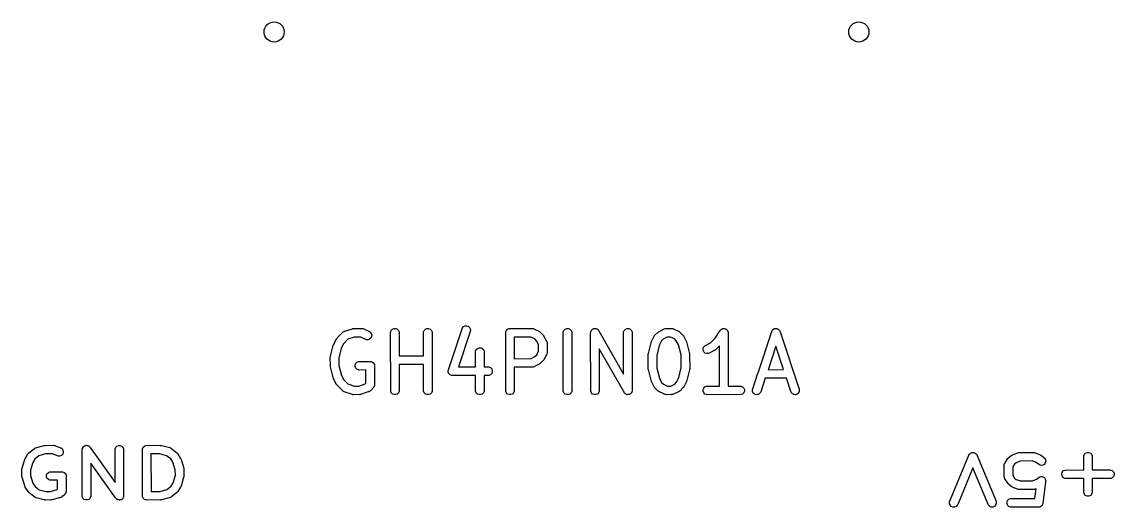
# Model space of a CAD drawing. Extents: x 0.22 to 0.97, y 0.28 to 1.61.
# Drawn here: x 0.227 to 0.975, y 1.275 to 1.607 of the extents above; entities that cross this region are included whole.
import ezdxf

# ---------------------------------------------------------------- set-up
doc = ezdxf.new("R2010")
doc.units = 0
doc.header["$MEASUREMENT"] = 0
doc.layers.add('BLACK', color=7, linetype='CONTINUOUS')

msp = doc.modelspace()

# ---------------------------------------------------------------- linework, layer by layer
at = {"layer": 'BLACK', "linetype": 'CONTINUOUS'}
for p, q in [((0.44839, 1.39552), (0.45357, 1.3973)), ((0.45357, 1.3973), (0.45386, 1.39736)), ((0.45386, 1.39736), (0.45393, 1.39739)), ((0.45393, 1.39739), (0.45399, 1.39739)), ((0.45399, 1.39739), (0.45414, 1.39742)), ((0.45414, 1.39742), (0.45453, 1.3974)), ((0.45453, 1.3974), (0.46013, 1.39745)), ((0.46013, 1.39745), (0.46071, 1.39739)), ((0.46071, 1.39739), (0.46081, 1.39735)), ((0.46081, 1.39735), (0.46091, 1.39734)), ((0.46091, 1.39734), (0.46142, 1.3971)), ((0.48099, 1.39695), (0.48205, 1.39739)), ((0.48205, 1.39739), (0.48321, 1.39739)), ((0.48321, 1.39739), (0.48427, 1.39695)), ((0.50349, 1.39695), (0.50455, 1.39739)), ((0.50455, 1.39739), (0.5057, 1.39739)), ((0.5057, 1.39739), (0.50677, 1.39695)), ((0.51928, 1.36925), (0.52857, 1.3973)), ((0.52857, 1.3973), (0.52881, 1.39783)), ((0.52881, 1.39783), (0.52956, 1.3987)), ((0.52956, 1.3987), (0.53059, 1.39922)), ((0.53059, 1.39922), (0.53174, 1.3993)), ((0.53174, 1.3993), (0.53284, 1.39894)), ((0.53284, 1.39894), (0.53371, 1.39818)), ((0.53371, 1.39818), (0.53422, 1.39715)), ((0.55973, 1.39695), (0.56079, 1.39739)), ((0.56079, 1.39739), (0.57637, 1.39745)), ((0.57637, 1.39745), (0.57694, 1.39739)), ((0.57694, 1.39739), (0.57704, 1.39735)), ((0.57704, 1.39735), (0.57715, 1.39734)), ((0.57715, 1.39734), (0.57766, 1.3971)), ((0.5991, 1.39695), (0.60016, 1.39739)), ((0.60016, 1.39739), (0.60132, 1.39739)), ((0.60132, 1.39739), (0.60238, 1.39695)), ((0.61821, 1.3971), (0.61855, 1.3973)), ((0.61855, 1.3973), (0.61874, 1.39732)), ((0.61874, 1.39732), (0.61891, 1.39739)), ((0.61891, 1.39739), (0.6193, 1.39739)), ((0.6193, 1.39739), (0.61969, 1.39744)), ((0.61969, 1.39744), (0.61987, 1.39739)), ((0.61987, 1.39739), (0.62006, 1.39739)), ((0.62006, 1.39739), (0.62043, 1.39724)), ((0.64034, 1.39695), (0.64141, 1.39739)), ((0.64141, 1.39739), (0.64256, 1.39739)), ((0.64256, 1.39739), (0.64362, 1.39695)), ((0.66691, 1.39714), (0.66745, 1.39734)), ((0.66745, 1.39734), (0.66756, 1.39735)), ((0.66756, 1.39735), (0.66765, 1.39739)), ((0.66765, 1.39739), (0.66824, 1.3974)), ((0.66824, 1.3974), (0.6686, 1.39742)), ((0.6686, 1.39742), (0.66866, 1.3974)), ((0.66866, 1.3974), (0.67198, 1.39745)), ((0.67198, 1.39745), (0.67256, 1.39739)), ((0.67256, 1.39739), (0.67265, 1.39735)), ((0.67265, 1.39735), (0.67276, 1.39734)), ((0.67276, 1.39734), (0.67327, 1.3971)), ((0.70647, 1.39722), (0.70675, 1.39728)), ((0.70675, 1.39728), (0.70702, 1.39739)), ((0.70702, 1.39739), (0.70731, 1.39739)), ((0.70731, 1.39739), (0.7076, 1.39745)), ((0.7076, 1.39745), (0.70788, 1.39739)), ((0.70788, 1.39739), (0.70818, 1.39739)), ((0.70818, 1.39739), (0.70844, 1.39728)), ((0.70844, 1.39728), (0.70873, 1.39722)), ((0.74211, 1.39718), (0.74244, 1.39734)), ((0.74244, 1.39734), (0.74265, 1.39736)), ((0.74265, 1.39736), (0.74285, 1.39742)), ((0.74285, 1.39742), (0.74322, 1.3974)), ((0.74322, 1.3974), (0.74359, 1.39742)), ((0.74359, 1.39742), (0.74379, 1.39736)), ((0.74379, 1.39736), (0.744, 1.39734)), ((0.744, 1.39734), (0.74433, 1.39718)), ((0.44075, 1.3866), (0.44249, 1.39019)), ((0.44249, 1.39019), (0.44265, 1.39044)), ((0.44265, 1.39044), (0.44268, 1.39051)), ((0.44268, 1.39051), (0.44272, 1.39056)), ((0.44272, 1.39056), (0.4428, 1.39068)), ((0.4428, 1.39068), (0.4431, 1.39094)), ((0.4431, 1.39094), (0.4468, 1.39471)), ((0.4468, 1.39471), (0.44724, 1.39508)), ((0.44724, 1.39508), (0.44734, 1.39512)), ((0.44734, 1.39512), (0.44742, 1.39519)), ((0.44742, 1.39519), (0.44793, 1.39536)), ((0.45039, 1.39002), (0.44747, 1.38704)), ((0.44793, 1.39536), (0.44831, 1.39552)), ((0.44831, 1.39552), (0.44839, 1.39552)), ((0.45485, 1.39155), (0.45039, 1.39002)), ((0.45936, 1.39159), (0.45485, 1.39155)), ((0.4631, 1.38977), (0.45936, 1.39159)), ((0.46142, 1.3971), (0.46177, 1.39695)), ((0.46177, 1.39695), (0.46182, 1.3969)), ((0.46182, 1.3969), (0.4652, 1.39526)), ((0.46534, 1.39006), (0.46425, 1.38969)), ((0.4652, 1.39526), (0.46569, 1.39495)), ((0.46621, 1.39081), (0.46534, 1.39006)), ((0.46569, 1.39495), (0.46645, 1.39408)), ((0.46673, 1.39184), (0.46621, 1.39081)), ((0.46645, 1.39408), (0.46681, 1.39299)), ((0.46681, 1.39299), (0.46673, 1.39184)), ((0.47968, 1.3945), (0.47973, 1.39507)), ((0.47973, 1.35455), (0.47968, 1.3945)), ((0.47973, 1.39507), (0.48017, 1.39614)), ((0.48017, 1.39614), (0.48099, 1.39695)), ((0.48427, 1.39695), (0.48508, 1.39614)), ((0.48508, 1.39614), (0.48553, 1.39507)), ((0.48553, 1.39507), (0.48555, 1.37865)), ((0.50217, 1.3945), (0.50223, 1.39507)), ((0.5022, 1.37869), (0.50217, 1.3945)), ((0.50223, 1.39507), (0.50267, 1.39614)), ((0.50267, 1.39614), (0.50349, 1.39695)), ((0.50677, 1.39695), (0.50758, 1.39614)), ((0.50758, 1.39614), (0.50802, 1.39507)), ((0.50802, 1.39507), (0.50808, 1.35513)), ((0.5343, 1.396), (0.52607, 1.37116)), ((0.53422, 1.39715), (0.5343, 1.396)), ((0.55842, 1.3945), (0.55847, 1.39507)), ((0.55847, 1.35455), (0.55842, 1.3945)), ((0.55847, 1.39507), (0.55891, 1.39614)), ((0.55891, 1.39614), (0.55973, 1.39695)), ((0.57558, 1.39159), (0.56427, 1.39155)), ((0.56427, 1.39155), (0.56429, 1.37678)), ((0.57829, 1.39028), (0.57558, 1.39159)), ((0.57766, 1.3971), (0.57801, 1.39695)), ((0.57801, 1.39695), (0.57806, 1.3969)), ((0.57806, 1.3969), (0.58144, 1.39526)), ((0.57952, 1.38909), (0.57829, 1.39028)), ((0.58144, 1.39526), (0.58169, 1.39511)), ((0.58169, 1.39511), (0.58176, 1.39508)), ((0.58176, 1.39508), (0.5818, 1.39503)), ((0.5818, 1.39503), (0.58193, 1.39495)), ((0.58193, 1.39495), (0.58215, 1.3947)), ((0.58215, 1.3947), (0.58408, 1.39283)), ((0.58408, 1.39283), (0.58427, 1.39261)), ((0.58427, 1.39261), (0.58432, 1.39256)), ((0.58432, 1.39256), (0.58435, 1.3925)), ((0.58435, 1.3925), (0.58445, 1.39239)), ((0.58445, 1.39239), (0.58459, 1.39204)), ((0.58459, 1.39204), (0.58651, 1.38832)), ((0.59779, 1.3945), (0.59784, 1.39507)), ((0.59784, 1.35455), (0.59779, 1.3945)), ((0.59784, 1.39507), (0.59828, 1.39614)), ((0.59828, 1.39614), (0.5991, 1.39695)), ((0.60238, 1.39695), (0.60319, 1.39614)), ((0.60319, 1.39614), (0.60364, 1.39507)), ((0.60364, 1.39507), (0.60369, 1.35513)), ((0.61653, 1.3945), (0.61655, 1.39464)), ((0.61659, 1.35455), (0.61653, 1.3945)), ((0.61654, 1.3947), (0.61656, 1.39478)), ((0.61655, 1.39464), (0.61654, 1.3947)), ((0.61656, 1.39478), (0.61659, 1.39507)), ((0.61659, 1.39507), (0.61674, 1.39543)), ((0.61674, 1.39543), (0.61684, 1.39581)), ((0.61684, 1.39581), (0.61696, 1.39596)), ((0.61696, 1.39596), (0.61703, 1.39614)), ((0.61703, 1.39614), (0.61731, 1.39641)), ((0.61731, 1.39641), (0.61755, 1.39672)), ((0.61755, 1.39672), (0.61771, 1.39682)), ((0.61771, 1.39682), (0.61785, 1.39695)), ((0.61785, 1.39695), (0.61821, 1.3971)), ((0.62043, 1.39724), (0.6208, 1.39714)), ((0.6208, 1.39714), (0.62095, 1.39702)), ((0.62095, 1.39702), (0.62113, 1.39695)), ((0.62113, 1.39695), (0.6214, 1.39667)), ((0.6214, 1.39667), (0.62172, 1.39643)), ((0.62172, 1.39643), (0.62181, 1.39627)), ((0.62181, 1.39627), (0.62194, 1.39614)), ((0.62194, 1.39614), (0.62209, 1.39578)), ((0.62209, 1.39578), (0.63907, 1.36615)), ((0.63903, 1.3945), (0.63909, 1.39507)), ((0.63907, 1.36615), (0.63903, 1.3945)), ((0.63909, 1.39507), (0.63953, 1.39614)), ((0.63953, 1.39614), (0.64034, 1.39695)), ((0.64362, 1.39695), (0.64444, 1.39614)), ((0.64444, 1.39614), (0.64488, 1.39507)), ((0.64488, 1.39507), (0.64494, 1.35513)), ((0.65822, 1.38847), (0.65997, 1.39207)), ((0.65997, 1.39207), (0.66012, 1.39231)), ((0.66012, 1.39231), (0.66015, 1.39239)), ((0.66015, 1.39239), (0.6602, 1.39243)), ((0.6602, 1.39243), (0.66027, 1.39256)), ((0.66027, 1.39256), (0.66053, 1.39278)), ((0.66053, 1.39278), (0.66239, 1.39471)), ((0.66239, 1.39471), (0.66262, 1.39489)), ((0.66262, 1.39489), (0.66267, 1.39495)), ((0.66267, 1.39495), (0.66273, 1.39498)), ((0.66273, 1.39498), (0.66284, 1.39508)), ((0.66284, 1.39508), (0.66319, 1.39522)), ((0.66319, 1.39522), (0.66691, 1.39714)), ((0.66614, 1.39015), (0.66495, 1.38892)), ((0.66885, 1.39155), (0.66614, 1.39015)), ((0.67122, 1.39158), (0.66885, 1.39155)), ((0.6739, 1.39028), (0.67122, 1.39158)), ((0.67327, 1.3971), (0.67362, 1.39695)), ((0.67362, 1.39695), (0.67367, 1.3969)), ((0.67367, 1.3969), (0.67705, 1.39526)), ((0.67514, 1.38909), (0.6739, 1.39028)), ((0.67705, 1.39526), (0.6773, 1.39511)), ((0.6773, 1.39511), (0.67737, 1.39508)), ((0.67737, 1.39508), (0.67742, 1.39503)), ((0.67742, 1.39503), (0.67754, 1.39495)), ((0.67754, 1.39495), (0.67776, 1.3947)), ((0.67776, 1.3947), (0.67969, 1.39283)), ((0.67969, 1.39283), (0.67988, 1.39261)), ((0.67988, 1.39261), (0.67994, 1.39256)), ((0.67994, 1.39256), (0.67997, 1.3925)), ((0.67997, 1.3925), (0.68006, 1.39239)), ((0.68006, 1.39239), (0.6802, 1.39204)), ((0.6802, 1.39204), (0.68212, 1.38832)), ((0.69847, 1.3876), (0.70173, 1.39092)), ((0.70173, 1.39092), (0.70514, 1.39613)), ((0.70514, 1.39613), (0.70515, 1.39613)), ((0.70515, 1.39614), (0.70551, 1.39658)), ((0.70515, 1.39613), (0.70515, 1.39614)), ((0.70515, 1.39614), (0.70515, 1.39614)), ((0.70551, 1.39658), (0.70575, 1.39674)), ((0.70575, 1.39674), (0.70596, 1.39695)), ((0.70596, 1.39695), (0.70623, 1.39706)), ((0.70623, 1.39706), (0.70647, 1.39722)), ((0.70873, 1.39722), (0.70897, 1.39706)), ((0.70897, 1.39706), (0.70924, 1.39695)), ((0.70924, 1.39695), (0.70945, 1.39675)), ((0.70945, 1.39675), (0.70969, 1.39659)), ((0.70969, 1.39659), (0.70985, 1.39634)), ((0.70985, 1.39634), (0.71006, 1.39614)), ((0.71006, 1.39614), (0.71017, 1.39587)), ((0.71017, 1.39587), (0.71033, 1.39563)), ((0.71033, 1.39563), (0.71039, 1.39534)), ((0.71039, 1.39534), (0.7105, 1.39507)), ((0.7105, 1.39507), (0.7105, 1.39478)), ((0.7105, 1.39478), (0.71055, 1.3945)), ((0.71055, 1.3945), (0.7105, 1.39422)), ((0.7105, 1.39422), (0.71055, 1.35806)), ((0.73104, 1.36717), (0.74042, 1.39543)), ((0.74042, 1.39543), (0.74066, 1.39596)), ((0.74066, 1.39596), (0.74079, 1.39612)), ((0.74079, 1.39612), (0.74089, 1.39631)), ((0.74089, 1.39631), (0.74117, 1.39655)), ((0.74117, 1.39655), (0.74141, 1.39683)), ((0.74141, 1.39683), (0.7416, 1.39692)), ((0.7416, 1.39692), (0.74176, 1.39706)), ((0.74176, 1.39706), (0.74211, 1.39718)), ((0.74433, 1.39718), (0.74468, 1.39706)), ((0.74468, 1.39706), (0.74484, 1.39692)), ((0.74484, 1.39692), (0.74503, 1.39683)), ((0.74503, 1.39683), (0.74527, 1.39655)), ((0.74527, 1.39655), (0.74555, 1.39631)), ((0.74555, 1.39631), (0.74565, 1.39612)), ((0.74565, 1.39612), (0.74579, 1.39596)), ((0.74579, 1.39596), (0.74591, 1.3956)), ((0.74591, 1.3956), (0.74607, 1.39528)), ((0.74607, 1.39528), (0.74608, 1.39507)), ((0.74608, 1.39507), (0.75915, 1.35606)), ((0.43861, 1.3785), (0.44039, 1.38584)), ((0.44039, 1.38584), (0.44041, 1.38588)), ((0.44041, 1.3859), (0.44043, 1.38595)), ((0.44041, 1.38588), (0.44041, 1.3859)), ((0.44043, 1.38595), (0.44059, 1.38638)), ((0.44059, 1.38638), (0.44075, 1.3866)), ((0.44595, 1.38389), (0.44429, 1.37708)), ((0.44747, 1.38704), (0.44595, 1.38389)), ((0.46425, 1.38969), (0.4631, 1.38977)), ((0.53785, 1.38195), (0.53829, 1.38301)), ((0.53829, 1.38301), (0.53911, 1.38383)), ((0.53911, 1.38383), (0.54017, 1.38427)), ((0.54017, 1.38427), (0.54132, 1.38427)), ((0.54132, 1.38427), (0.54239, 1.38383)), ((0.54239, 1.38383), (0.5432, 1.38301)), ((0.5432, 1.38301), (0.54364, 1.38195)), ((0.58092, 1.38638), (0.57952, 1.38909)), ((0.58096, 1.38214), (0.58092, 1.38638)), ((0.58651, 1.38832), (0.58671, 1.38778)), ((0.58671, 1.38778), (0.58672, 1.38767)), ((0.58672, 1.38767), (0.58676, 1.38757)), ((0.58676, 1.38757), (0.58677, 1.38703)), ((0.58677, 1.38703), (0.5868, 1.38663)), ((0.5868, 1.38663), (0.58677, 1.38655)), ((0.58677, 1.38655), (0.58682, 1.38137)), ((0.63938, 1.35384), (0.6224, 1.38347)), ((0.6224, 1.38347), (0.62244, 1.35513)), ((0.65609, 1.38038), (0.65787, 1.38771)), ((0.65787, 1.38771), (0.65788, 1.38775)), ((0.65788, 1.38778), (0.65791, 1.38782)), ((0.65788, 1.38775), (0.65788, 1.38778)), ((0.65791, 1.38782), (0.65806, 1.38826)), ((0.65806, 1.38826), (0.65822, 1.38847)), ((0.66342, 1.38577), (0.66176, 1.37894)), ((0.66495, 1.38892), (0.66342, 1.38577)), ((0.67665, 1.38616), (0.67514, 1.38909)), ((0.6784, 1.37933), (0.67665, 1.38616)), ((0.68212, 1.38832), (0.68214, 1.38827)), ((0.68214, 1.38827), (0.68215, 1.38826)), ((0.68215, 1.38826), (0.68216, 1.38821)), ((0.68216, 1.38821), (0.68233, 1.38778)), ((0.68233, 1.38778), (0.68235, 1.38748)), ((0.68235, 1.38748), (0.68422, 1.38021)), ((0.69342, 1.38362), (0.69379, 1.38471)), ((0.6935, 1.38247), (0.69342, 1.38362)), ((0.69402, 1.38144), (0.6935, 1.38247)), ((0.69379, 1.38471), (0.69454, 1.38558)), ((0.69454, 1.38558), (0.69847, 1.3876)), ((0.7014, 1.38252), (0.69767, 1.38061)), ((0.70174, 1.38267), (0.7014, 1.38252)), ((0.70186, 1.38276), (0.70174, 1.38267)), ((0.70191, 1.38279), (0.70186, 1.38276)), ((0.70196, 1.38285), (0.70191, 1.38279)), ((0.70219, 1.38303), (0.70196, 1.38285)), ((0.70466, 1.38555), (0.70219, 1.38303)), ((0.7047, 1.35804), (0.70466, 1.38555)), ((0.7432, 1.38525), (0.73791, 1.36928)), ((0.74854, 1.36931), (0.7432, 1.38525)), ((0.43843, 1.37762), (0.43844, 1.37772)), ((0.43848, 1.37217), (0.43843, 1.37762)), ((0.43844, 1.37777), (0.43845, 1.37784)), ((0.43844, 1.37772), (0.43844, 1.37777)), ((0.43845, 1.37784), (0.43849, 1.3782)), ((0.43849, 1.3782), (0.43861, 1.3785)), ((0.44429, 1.37708), (0.44434, 1.37217)), ((0.45662, 1.37445), (0.45768, 1.37489)), ((0.45768, 1.37489), (0.46576, 1.37495)), ((0.46576, 1.37495), (0.46633, 1.37489)), ((0.46633, 1.37489), (0.4674, 1.37445)), ((0.48555, 1.37865), (0.5022, 1.37869)), ((0.53779, 1.38137), (0.53785, 1.38195)), ((0.53782, 1.37118), (0.53779, 1.38137)), ((0.54364, 1.38195), (0.54367, 1.3712)), ((0.56429, 1.37678), (0.57576, 1.37682)), ((0.57576, 1.37682), (0.57846, 1.37822)), ((0.57846, 1.37822), (0.57965, 1.37945)), ((0.57965, 1.37945), (0.58096, 1.38214)), ((0.58407, 1.37559), (0.5822, 1.37366)), ((0.58432, 1.37581), (0.58407, 1.37559)), ((0.5844, 1.37594), (0.58432, 1.37581)), ((0.58445, 1.37598), (0.5844, 1.37594)), ((0.58448, 1.37605), (0.58445, 1.37598)), ((0.58463, 1.3763), (0.58448, 1.37605)), ((0.58627, 1.37968), (0.58463, 1.3763)), ((0.58632, 1.37973), (0.58627, 1.37968)), ((0.58647, 1.38008), (0.58632, 1.37973)), ((0.58671, 1.38059), (0.58647, 1.38008)), ((0.58672, 1.3807), (0.58671, 1.38059)), ((0.58676, 1.3808), (0.58672, 1.3807)), ((0.58682, 1.38137), (0.58676, 1.3808)), ((0.6559, 1.3795), (0.65591, 1.3796)), ((0.65596, 1.37031), (0.6559, 1.3795)), ((0.65591, 1.37964), (0.65593, 1.37971)), ((0.65591, 1.3796), (0.65591, 1.37964)), ((0.65593, 1.37971), (0.65596, 1.38007)), ((0.65596, 1.38007), (0.65609, 1.38038)), ((0.66176, 1.37894), (0.66181, 1.37029)), ((0.67845, 1.37068), (0.6784, 1.37933)), ((0.68422, 1.38021), (0.68423, 1.38011)), ((0.68423, 1.38011), (0.68425, 1.38007)), ((0.68425, 1.38007), (0.68425, 1.38)), ((0.68425, 1.38), (0.6843, 1.37964)), ((0.6843, 1.37964), (0.68425, 1.37931)), ((0.68425, 1.37931), (0.68431, 1.37012)), ((0.69489, 1.38068), (0.69402, 1.38144)), ((0.69598, 1.38032), (0.69489, 1.38068)), ((0.69713, 1.3804), (0.69598, 1.38032)), ((0.69767, 1.38061), (0.69713, 1.3804)), ((0.43844, 1.37185), (0.43848, 1.37217)), ((0.43849, 1.3715), (0.43844, 1.37185)), ((0.43849, 1.37142), (0.43849, 1.3715)), ((0.4385, 1.37138), (0.43849, 1.37142)), ((0.43852, 1.37128), (0.4385, 1.37138)), ((0.44039, 1.36401), (0.43852, 1.37128)), ((0.44434, 1.37217), (0.44609, 1.36534)), ((0.45536, 1.37257), (0.4558, 1.37364)), ((0.45536, 1.37142), (0.45536, 1.37257)), ((0.4558, 1.37036), (0.45536, 1.37142)), ((0.4558, 1.37364), (0.45662, 1.37445)), ((0.45662, 1.36954), (0.4558, 1.37036)), ((0.45768, 1.3691), (0.45662, 1.36954)), ((0.45826, 1.36905), (0.45768, 1.3691)), ((0.46282, 1.36908), (0.45826, 1.36905)), ((0.46285, 1.36012), (0.46282, 1.36908)), ((0.4674, 1.37445), (0.46821, 1.37364)), ((0.46821, 1.37364), (0.46865, 1.37257)), ((0.46865, 1.37257), (0.46871, 1.35887)), ((0.5022, 1.37284), (0.48556, 1.3728)), ((0.48556, 1.3728), (0.48558, 1.35513)), ((0.50223, 1.35455), (0.5022, 1.37284)), ((0.51907, 1.36862), (0.5191, 1.36872)), ((0.5191, 1.36815), (0.51907, 1.36862)), ((0.5191, 1.36882), (0.51928, 1.36925)), ((0.5191, 1.36872), (0.5191, 1.36882)), ((0.5191, 1.36767), (0.5191, 1.36815)), ((0.51914, 1.36757), (0.5191, 1.36767)), ((0.51915, 1.36747), (0.51914, 1.36757)), ((0.51936, 1.36705), (0.51915, 1.36747)), ((0.52607, 1.37116), (0.53782, 1.37118)), ((0.54367, 1.3712), (0.54637, 1.3712)), ((0.54637, 1.3712), (0.54695, 1.37114)), ((0.54695, 1.37114), (0.54801, 1.3707)), ((0.54801, 1.3707), (0.54883, 1.36989)), ((0.54883, 1.36989), (0.54927, 1.36882)), ((0.54927, 1.36767), (0.54883, 1.36661)), ((0.54927, 1.36882), (0.54927, 1.36767)), ((0.57591, 1.37097), (0.5643, 1.37093)), ((0.5643, 1.37093), (0.56432, 1.35513)), ((0.576, 1.37094), (0.57591, 1.37097)), ((0.57644, 1.37098), (0.576, 1.37094)), ((0.57694, 1.37098), (0.57644, 1.37098)), ((0.57704, 1.37102), (0.57694, 1.37098)), ((0.57715, 1.37102), (0.57704, 1.37102)), ((0.57769, 1.37123), (0.57715, 1.37102)), ((0.58141, 1.37315), (0.57769, 1.37123)), ((0.58176, 1.37329), (0.58141, 1.37315)), ((0.58187, 1.37339), (0.58176, 1.37329)), ((0.58193, 1.37342), (0.58187, 1.37339)), ((0.58198, 1.37347), (0.58193, 1.37342)), ((0.5822, 1.37366), (0.58198, 1.37347)), ((0.65591, 1.36998), (0.65596, 1.37031)), ((0.65596, 1.36962), (0.65591, 1.36998)), ((0.65596, 1.36955), (0.65596, 1.36962)), ((0.65598, 1.36951), (0.65596, 1.36955)), ((0.65599, 1.36941), (0.65598, 1.36951)), ((0.65786, 1.36214), (0.65599, 1.36941)), ((0.66181, 1.37029), (0.66356, 1.36346)), ((0.67679, 1.36385), (0.67845, 1.37068)), ((0.68413, 1.36925), (0.68234, 1.36191)), ((0.68425, 1.36955), (0.68413, 1.36925)), ((0.68429, 1.36991), (0.68425, 1.36955)), ((0.6843, 1.36998), (0.68429, 1.36991)), ((0.68431, 1.37012), (0.6843, 1.37002)), ((0.6843, 1.37002), (0.6843, 1.36998)), ((0.73791, 1.36928), (0.74854, 1.36931)), ((0.44041, 1.36372), (0.44039, 1.36401)), ((0.44058, 1.36329), (0.44041, 1.36372)), ((0.44059, 1.36324), (0.44058, 1.36329)), ((0.4406, 1.36322), (0.44059, 1.36324)), ((0.44062, 1.36318), (0.4406, 1.36322)), ((0.44253, 1.35946), (0.44062, 1.36318)), ((0.44609, 1.36534), (0.44762, 1.36238)), ((0.44762, 1.36238), (0.45054, 1.35951)), ((0.46235, 1.3596), (0.46285, 1.36012)), ((0.51954, 1.36661), (0.51936, 1.36705)), ((0.51962, 1.36653), (0.51954, 1.36661)), ((0.51967, 1.36644), (0.51962, 1.36653)), ((0.52002, 1.36613), (0.51967, 1.36644)), ((0.52036, 1.36579), (0.52002, 1.36613)), ((0.52046, 1.36575), (0.52036, 1.36579)), ((0.52054, 1.36568), (0.52046, 1.36575)), ((0.52099, 1.36553), (0.52054, 1.36568)), ((0.52142, 1.36535), (0.52099, 1.36553)), ((0.52157, 1.36534), (0.52142, 1.36535)), ((0.52163, 1.36532), (0.52157, 1.36534)), ((0.52171, 1.36532), (0.52163, 1.36532)), ((0.522, 1.3653), (0.52171, 1.36532)), ((0.53783, 1.36533), (0.522, 1.3653)), ((0.53785, 1.35455), (0.53783, 1.36533)), ((0.54695, 1.36535), (0.54368, 1.36535)), ((0.54368, 1.36535), (0.5437, 1.35513)), ((0.54801, 1.36579), (0.54695, 1.36535)), ((0.54883, 1.36661), (0.54801, 1.36579)), ((0.65788, 1.36184), (0.65786, 1.36214)), ((0.65805, 1.36141), (0.65788, 1.36184)), ((0.65806, 1.36136), (0.65805, 1.36141)), ((0.65807, 1.36135), (0.65806, 1.36136)), ((0.65809, 1.3613), (0.65807, 1.36135)), ((0.66001, 1.35758), (0.65809, 1.3613)), ((0.66356, 1.36346), (0.66507, 1.36053)), ((0.66507, 1.36053), (0.66631, 1.35934)), ((0.67407, 1.35947), (0.67526, 1.3607)), ((0.67526, 1.3607), (0.67679, 1.36385)), ((0.68199, 1.36115), (0.68025, 1.35755)), ((0.68215, 1.36136), (0.68199, 1.36115)), ((0.6823, 1.3618), (0.68215, 1.36136)), ((0.68233, 1.36184), (0.6823, 1.3618)), ((0.68234, 1.36191), (0.68233, 1.36187)), ((0.68233, 1.36187), (0.68233, 1.36184)), ((0.72717, 1.35549), (0.73095, 1.36689)), ((0.73095, 1.36695), (0.73104, 1.36717)), ((0.73095, 1.36689), (0.73095, 1.36695)), ((0.73596, 1.36343), (0.7329, 1.35419)), ((0.7505, 1.36347), (0.73596, 1.36343)), ((0.75378, 1.35366), (0.7505, 1.36347)), ((0.44268, 1.35911), (0.44253, 1.35946)), ((0.44277, 1.35899), (0.44268, 1.35911)), ((0.4428, 1.35894), (0.44277, 1.35899)), ((0.44286, 1.35889), (0.4428, 1.35894)), ((0.44305, 1.35866), (0.44286, 1.35889)), ((0.44652, 1.35526), (0.44305, 1.35866)), ((0.44655, 1.35519), (0.44652, 1.35526)), ((0.44685, 1.35493), (0.44655, 1.35519)), ((0.44724, 1.35454), (0.44685, 1.35493)), ((0.44734, 1.3545), (0.44724, 1.35454)), ((0.44742, 1.35443), (0.44734, 1.3545)), ((0.44795, 1.3542), (0.44742, 1.35443)), ((0.45356, 1.35238), (0.44795, 1.3542)), ((0.45054, 1.35951), (0.4551, 1.35804)), ((0.4551, 1.35804), (0.45791, 1.35807)), ((0.45791, 1.35807), (0.46235, 1.3596)), ((0.46438, 1.3541), (0.45919, 1.35232)), ((0.46446, 1.3541), (0.46438, 1.3541)), ((0.46483, 1.35426), (0.46446, 1.3541)), ((0.46534, 1.35443), (0.46483, 1.35426)), ((0.46542, 1.3545), (0.46534, 1.35443)), ((0.46552, 1.35454), (0.46542, 1.3545)), ((0.46597, 1.35491), (0.46552, 1.35454)), ((0.46821, 1.35723), (0.46597, 1.35491)), ((0.4685, 1.35793), (0.46821, 1.35723)), ((0.46865, 1.3583), (0.4685, 1.35793)), ((0.46871, 1.35887), (0.46865, 1.3583)), ((0.48017, 1.35348), (0.47973, 1.35455)), ((0.48099, 1.35267), (0.48017, 1.35348)), ((0.48205, 1.35223), (0.48099, 1.35267)), ((0.48427, 1.35267), (0.48321, 1.35223)), ((0.48508, 1.35348), (0.48427, 1.35267)), ((0.48553, 1.35455), (0.48508, 1.35348)), ((0.48558, 1.35513), (0.48553, 1.35455)), ((0.50267, 1.35348), (0.50223, 1.35455)), ((0.50349, 1.35267), (0.50267, 1.35348)), ((0.50455, 1.35223), (0.50349, 1.35267)), ((0.50677, 1.35267), (0.5057, 1.35223)), ((0.50758, 1.35348), (0.50677, 1.35267)), ((0.50802, 1.35455), (0.50758, 1.35348)), ((0.50808, 1.35513), (0.50802, 1.35455)), ((0.53829, 1.35348), (0.53785, 1.35455)), ((0.53911, 1.35267), (0.53829, 1.35348)), ((0.54017, 1.35223), (0.53911, 1.35267)), ((0.54239, 1.35267), (0.54132, 1.35223)), ((0.5432, 1.35348), (0.54239, 1.35267)), ((0.54364, 1.35455), (0.5432, 1.35348)), ((0.5437, 1.35513), (0.54364, 1.35455)), ((0.55891, 1.35348), (0.55847, 1.35455)), ((0.55973, 1.35267), (0.55891, 1.35348)), ((0.56079, 1.35223), (0.55973, 1.35267)), ((0.56301, 1.35267), (0.56195, 1.35223)), ((0.56382, 1.35348), (0.56301, 1.35267)), ((0.56427, 1.35455), (0.56382, 1.35348)), ((0.56432, 1.35513), (0.56427, 1.35455)), ((0.59828, 1.35348), (0.59784, 1.35455)), ((0.5991, 1.35267), (0.59828, 1.35348)), ((0.60016, 1.35223), (0.5991, 1.35267)), ((0.60238, 1.35267), (0.60132, 1.35223)), ((0.60319, 1.35348), (0.60238, 1.35267)), ((0.60364, 1.35455), (0.60319, 1.35348)), ((0.60369, 1.35513), (0.60364, 1.35455)), ((0.61703, 1.35348), (0.61659, 1.35455)), ((0.61785, 1.35267), (0.61703, 1.35348)), ((0.61891, 1.35223), (0.61785, 1.35267)), ((0.62113, 1.35267), (0.62006, 1.35223)), ((0.62194, 1.35348), (0.62113, 1.35267)), ((0.62238, 1.35455), (0.62194, 1.35348)), ((0.62244, 1.35513), (0.62238, 1.35455)), ((0.63953, 1.35348), (0.63938, 1.35384)), ((0.63966, 1.35335), (0.63953, 1.35348)), ((0.63976, 1.35319), (0.63966, 1.35335)), ((0.64007, 1.35295), (0.63976, 1.35319)), ((0.64034, 1.35267), (0.64007, 1.35295)), ((0.64052, 1.3526), (0.64034, 1.35267)), ((0.64067, 1.35248), (0.64052, 1.3526)), ((0.64105, 1.35238), (0.64067, 1.35248)), ((0.64326, 1.35252), (0.64292, 1.35232)), ((0.64362, 1.35267), (0.64326, 1.35252)), ((0.64376, 1.3528), (0.64362, 1.35267)), ((0.64392, 1.3529), (0.64376, 1.3528)), ((0.64416, 1.35321), (0.64392, 1.3529)), ((0.64444, 1.35348), (0.64416, 1.35321)), ((0.64451, 1.35366), (0.64444, 1.35348)), ((0.64463, 1.35381), (0.64451, 1.35366)), ((0.64473, 1.35419), (0.64463, 1.35381)), ((0.64488, 1.35455), (0.64473, 1.35419)), ((0.64491, 1.35484), (0.64488, 1.35455)), ((0.64493, 1.35492), (0.64491, 1.35484)), ((0.64494, 1.35513), (0.64492, 1.35498)), ((0.64492, 1.35498), (0.64493, 1.35492)), ((0.66015, 1.35723), (0.66001, 1.35758)), ((0.66025, 1.35712), (0.66015, 1.35723)), ((0.66027, 1.35706), (0.66025, 1.35712)), ((0.66033, 1.35701), (0.66027, 1.35706)), ((0.66052, 1.35679), (0.66033, 1.35701)), ((0.66245, 1.35492), (0.66052, 1.35679)), ((0.66267, 1.35467), (0.66245, 1.35492)), ((0.66279, 1.35459), (0.66267, 1.35467)), ((0.66284, 1.35454), (0.66279, 1.35459)), ((0.66291, 1.35452), (0.66284, 1.35454)), ((0.66316, 1.35436), (0.66291, 1.35452)), ((0.66654, 1.35272), (0.66316, 1.35436)), ((0.66631, 1.35934), (0.66899, 1.35804)), ((0.66659, 1.35267), (0.66654, 1.35272)), ((0.66694, 1.35253), (0.66659, 1.35267)), ((0.66745, 1.35228), (0.66694, 1.35253)), ((0.66899, 1.35804), (0.67136, 1.35807)), ((0.67136, 1.35807), (0.67407, 1.35947)), ((0.6733, 1.35248), (0.67276, 1.35228)), ((0.67702, 1.3544), (0.6733, 1.35248)), ((0.67737, 1.35454), (0.67702, 1.3544)), ((0.67748, 1.35464), (0.67737, 1.35454)), ((0.67754, 1.35467), (0.67748, 1.35464)), ((0.67759, 1.35473), (0.67754, 1.35467)), ((0.67782, 1.35491), (0.67759, 1.35473)), ((0.67968, 1.35684), (0.67782, 1.35491)), ((0.67994, 1.35706), (0.67968, 1.35684)), ((0.68002, 1.35719), (0.67994, 1.35706)), ((0.68006, 1.35723), (0.68002, 1.35719)), ((0.68009, 1.35731), (0.68006, 1.35723)), ((0.68025, 1.35755), (0.68009, 1.35731)), ((0.69346, 1.3557), (0.6939, 1.35677)), ((0.69346, 1.35455), (0.69346, 1.3557)), ((0.6939, 1.35348), (0.69346, 1.35455)), ((0.6939, 1.35677), (0.69471, 1.35758)), ((0.69471, 1.35267), (0.6939, 1.35348)), ((0.69471, 1.35758), (0.69578, 1.35802)), ((0.69578, 1.35223), (0.69471, 1.35267)), ((0.69578, 1.35802), (0.7047, 1.35804)), ((0.71055, 1.35806), (0.71885, 1.35808)), ((0.71885, 1.35808), (0.71943, 1.35802)), ((0.71943, 1.35802), (0.72049, 1.35758)), ((0.72049, 1.35267), (0.71943, 1.35223)), ((0.72049, 1.35758), (0.7213, 1.35677)), ((0.7213, 1.35348), (0.72049, 1.35267)), ((0.7213, 1.35677), (0.72175, 1.3557)), ((0.72175, 1.35455), (0.7213, 1.35348)), ((0.72175, 1.3557), (0.72175, 1.35455)), ((0.72725, 1.35435), (0.72717, 1.35549)), ((0.72777, 1.35331), (0.72725, 1.35435)), ((0.72864, 1.35256), (0.72777, 1.35331)), ((0.72973, 1.3522), (0.72864, 1.35256)), ((0.73191, 1.35279), (0.73088, 1.35228)), ((0.73266, 1.35366), (0.73191, 1.35279)), ((0.7329, 1.35419), (0.73266, 1.35366)), ((0.75453, 1.35279), (0.75378, 1.35366)), ((0.75556, 1.35228), (0.75453, 1.35279)), ((0.75781, 1.35256), (0.75671, 1.3522)), ((0.75868, 1.35331), (0.75781, 1.35256)), ((0.75919, 1.35435), (0.75868, 1.35331)), ((0.75915, 1.35606), (0.75927, 1.35549)), ((0.75927, 1.35549), (0.75919, 1.35435)), ((0.45393, 1.35223), (0.45356, 1.35238)), ((0.45408, 1.35221), (0.45393, 1.35223)), ((0.45414, 1.3522), (0.45408, 1.35221)), ((0.45422, 1.3522), (0.45414, 1.3522)), ((0.45451, 1.35217), (0.45422, 1.3522)), ((0.45826, 1.35222), (0.45451, 1.35217)), ((0.45863, 1.3522), (0.45826, 1.35222)), ((0.45877, 1.35223), (0.45863, 1.3522)), ((0.45883, 1.35223), (0.45877, 1.35223)), ((0.45891, 1.35226), (0.45883, 1.35223)), ((0.45919, 1.35232), (0.45891, 1.35226)), ((0.48321, 1.35223), (0.48205, 1.35223)), ((0.5057, 1.35223), (0.50455, 1.35223)), ((0.54132, 1.35223), (0.54017, 1.35223)), ((0.56195, 1.35223), (0.56079, 1.35223)), ((0.60132, 1.35223), (0.60016, 1.35223)), ((0.62006, 1.35223), (0.61891, 1.35223)), ((0.64141, 1.35223), (0.64105, 1.35238)), ((0.6416, 1.35223), (0.64141, 1.35223)), ((0.64178, 1.35218), (0.6416, 1.35223)), ((0.64217, 1.35223), (0.64178, 1.35218)), ((0.64256, 1.35223), (0.64217, 1.35223)), ((0.64273, 1.3523), (0.64256, 1.35223)), ((0.64292, 1.35232), (0.64273, 1.3523)), ((0.66756, 1.35227), (0.66745, 1.35228)), ((0.66765, 1.35223), (0.66756, 1.35227)), ((0.66823, 1.35217), (0.66765, 1.35223)), ((0.67155, 1.35222), (0.66823, 1.35217)), ((0.67161, 1.3522), (0.67155, 1.35222)), ((0.67198, 1.35222), (0.67161, 1.3522)), ((0.67256, 1.35223), (0.67198, 1.35222)), ((0.67265, 1.35227), (0.67256, 1.35223)), ((0.67276, 1.35228), (0.67265, 1.35227)), ((0.69635, 1.35217), (0.69578, 1.35223)), ((0.71943, 1.35223), (0.69635, 1.35217)), ((0.73088, 1.35228), (0.72973, 1.3522)), ((0.75671, 1.3522), (0.75556, 1.35228)), ((0.2323, 1.31241), (0.23604, 1.31546)), ((0.23604, 1.31546), (0.23652, 1.31578)), ((0.23652, 1.31578), (0.23655, 1.31579)), ((0.23655, 1.31579), (0.23658, 1.31581)), ((0.23658, 1.31581), (0.23748, 1.31606)), ((0.23748, 1.31606), (0.23763, 1.3161)), ((0.23763, 1.3161), (0.23764, 1.3161)), ((0.23764, 1.3161), (0.24275, 1.31751)), ((0.24275, 1.31751), (0.24288, 1.31753)), ((0.24288, 1.31753), (0.24293, 1.31755)), ((0.24293, 1.31755), (0.24301, 1.31755)), ((0.24301, 1.31755), (0.24332, 1.3176)), ((0.24332, 1.3176), (0.24365, 1.31756)), ((0.24365, 1.31756), (0.24913, 1.31761)), ((0.24913, 1.31761), (0.24964, 1.31756)), ((0.24964, 1.31756), (0.24967, 1.31756)), ((0.24967, 1.31756), (0.24968, 1.31756)), ((0.24968, 1.31756), (0.24971, 1.31755)), ((0.24971, 1.31755), (0.24995, 1.31745)), ((0.24995, 1.31745), (0.25398, 1.3159)), ((0.25398, 1.3159), (0.25449, 1.31563)), ((0.25449, 1.31563), (0.25532, 1.31483)), ((0.26868, 1.31466), (0.26873, 1.31523)), ((0.26873, 1.31523), (0.26883, 1.31546)), ((0.26883, 1.31546), (0.26887, 1.3157)), ((0.26887, 1.3157), (0.26905, 1.31599)), ((0.26905, 1.31599), (0.26917, 1.3163)), ((0.26917, 1.3163), (0.26935, 1.31647)), ((0.26935, 1.31647), (0.26948, 1.31668)), ((0.26948, 1.31668), (0.26975, 1.31688)), ((0.26975, 1.31688), (0.26999, 1.31711)), ((0.26999, 1.31711), (0.27022, 1.31721)), ((0.27022, 1.31721), (0.27041, 1.31735)), ((0.27041, 1.31735), (0.27074, 1.31742)), ((0.27074, 1.31742), (0.27105, 1.31755)), ((0.27105, 1.31755), (0.2713, 1.31755)), ((0.2713, 1.31755), (0.27154, 1.31761)), ((0.27154, 1.31761), (0.27187, 1.31755)), ((0.27187, 1.31755), (0.27221, 1.31755)), ((0.27221, 1.31755), (0.27243, 1.31746)), ((0.27243, 1.31746), (0.27267, 1.31742)), ((0.27267, 1.31742), (0.27296, 1.31724)), ((0.27296, 1.31724), (0.27327, 1.31711)), ((0.27327, 1.31711), (0.27344, 1.31694)), ((0.27344, 1.31694), (0.27365, 1.31681)), ((0.27365, 1.31681), (0.27385, 1.31653)), ((0.27385, 1.31653), (0.27408, 1.3163)), ((0.27408, 1.3163), (0.27418, 1.31608)), ((0.27418, 1.31608), (0.29121, 1.2923)), ((0.29117, 1.31466), (0.29123, 1.31523)), ((0.29123, 1.31523), (0.29167, 1.3163)), ((0.29167, 1.3163), (0.29249, 1.31711)), ((0.29249, 1.31711), (0.29355, 1.31755)), ((0.29355, 1.31755), (0.2947, 1.31755)), ((0.2947, 1.31755), (0.29577, 1.31711)), ((0.29577, 1.31711), (0.29658, 1.3163)), ((0.29658, 1.3163), (0.29702, 1.31523)), ((0.29702, 1.31523), (0.29708, 1.28316)), ((0.30992, 1.31466), (0.30998, 1.31523)), ((0.30998, 1.31523), (0.31042, 1.3163)), ((0.31042, 1.3163), (0.31123, 1.31711)), ((0.31123, 1.31711), (0.3123, 1.31755)), ((0.3123, 1.31755), (0.32225, 1.31761)), ((0.32225, 1.31761), (0.32238, 1.3176)), ((0.32238, 1.3176), (0.32244, 1.3176)), ((0.32244, 1.3176), (0.32252, 1.31758)), ((0.32252, 1.31758), (0.32282, 1.31755)), ((0.32282, 1.31755), (0.32313, 1.31743)), ((0.32313, 1.31743), (0.32863, 1.31601)), ((0.32863, 1.31601), (0.32917, 1.31581)), ((0.32917, 1.31581), (0.3292, 1.31579)), ((0.3292, 1.31579), (0.32923, 1.31578)), ((0.32923, 1.31578), (0.33008, 1.31512)), ((0.33008, 1.31512), (0.33009, 1.31511)), ((0.33009, 1.31511), (0.33009, 1.31511)), ((0.33009, 1.31511), (0.33347, 1.31246)), ((0.22764, 1.30209), (0.22944, 1.30804)), ((0.22944, 1.30804), (0.22949, 1.30815)), ((0.22949, 1.30815), (0.2295, 1.30821)), ((0.2295, 1.30821), (0.22954, 1.30828)), ((0.22954, 1.30828), (0.22967, 1.30857)), ((0.22967, 1.30857), (0.22986, 1.30881)), ((0.22986, 1.30881), (0.23163, 1.31172)), ((0.23163, 1.31172), (0.23184, 1.31199)), ((0.23184, 1.31199), (0.23187, 1.31206)), ((0.23187, 1.31206), (0.23191, 1.31209)), ((0.23191, 1.31209), (0.23198, 1.31218)), ((0.23198, 1.31218), (0.2323, 1.31241)), ((0.23628, 1.3081), (0.23487, 1.30577)), ((0.23915, 1.31044), (0.23628, 1.3081)), ((0.24372, 1.31171), (0.23915, 1.31044)), ((0.24847, 1.31175), (0.24372, 1.31171)), ((0.25234, 1.31026), (0.24847, 1.31175)), ((0.25349, 1.31027), (0.25234, 1.31026)), ((0.25455, 1.31072), (0.25349, 1.31027)), ((0.25536, 1.31155), (0.25455, 1.31072)), ((0.25532, 1.31483), (0.25577, 1.31377)), ((0.25578, 1.31262), (0.25536, 1.31155)), ((0.25577, 1.31377), (0.25578, 1.31262)), ((0.26873, 1.28259), (0.26868, 1.31466)), ((0.29121, 1.2923), (0.29117, 1.31466)), ((0.30998, 1.28259), (0.30992, 1.31466)), ((0.32168, 1.31176), (0.31578, 1.31172)), ((0.31578, 1.31172), (0.31582, 1.28608)), ((0.32644, 1.31053), (0.32168, 1.31176)), ((0.32933, 1.30827), (0.32644, 1.31053)), ((0.33075, 1.30607), (0.32933, 1.30827)), ((0.33347, 1.31246), (0.33371, 1.31223)), ((0.33371, 1.31223), (0.33377, 1.31218)), ((0.33377, 1.31218), (0.3338, 1.31214)), ((0.3338, 1.31214), (0.33388, 1.31206)), ((0.33388, 1.31206), (0.33406, 1.31174)), ((0.33406, 1.31174), (0.336, 1.30872)), ((0.336, 1.30872), (0.33606, 1.30861)), ((0.33606, 1.30861), (0.33609, 1.30857)), ((0.33609, 1.30857), (0.33611, 1.3085)), ((0.33611, 1.3085), (0.33626, 1.30821)), ((0.33626, 1.30821), (0.33631, 1.30788)), ((0.33631, 1.30788), (0.33819, 1.30204)), ((0.86198, 1.27892), (0.87528, 1.31097)), ((0.87528, 1.31097), (0.87554, 1.31146)), ((0.87554, 1.31147), (0.87555, 1.31148)), ((0.87554, 1.31146), (0.87554, 1.31147)), ((0.87555, 1.31148), (0.87596, 1.31189)), ((0.87555, 1.31148), (0.87555, 1.31148)), ((0.87596, 1.31189), (0.87636, 1.31229)), ((0.87636, 1.31229), (0.87637, 1.3123)), ((0.87636, 1.31229), (0.87636, 1.31229)), ((0.87637, 1.3123), (0.8769, 1.31252)), ((0.8769, 1.31252), (0.87742, 1.31273)), ((0.87742, 1.31273), (0.87743, 1.31273)), ((0.87743, 1.31273), (0.87743, 1.31274)), ((0.87743, 1.31274), (0.87801, 1.31273)), ((0.87801, 1.31273), (0.87857, 1.31274)), ((0.87857, 1.31274), (0.87858, 1.31273)), ((0.87858, 1.31273), (0.87858, 1.31273)), ((0.87858, 1.31273), (0.87912, 1.31251)), ((0.87912, 1.31251), (0.87964, 1.3123)), ((0.87964, 1.3123), (0.87964, 1.31229)), ((0.87964, 1.31229), (0.87965, 1.31229)), ((0.87965, 1.31229), (0.88006, 1.31188)), ((0.88006, 1.31188), (0.88045, 1.31148)), ((0.88045, 1.31148), (0.88046, 1.31148)), ((0.88046, 1.31148), (0.88046, 1.31147)), ((0.88046, 1.31147), (0.88062, 1.3111)), ((0.88062, 1.3111), (0.89385, 1.27948)), ((0.90006, 1.30562), (0.90175, 1.3084)), ((0.90175, 1.3084), (0.90195, 1.30867)), ((0.90195, 1.30867), (0.90199, 1.30874)), ((0.90199, 1.30874), (0.90203, 1.30877)), ((0.90203, 1.30877), (0.9021, 1.30886)), ((0.9021, 1.30886), (0.90237, 1.30905)), ((0.90237, 1.30905), (0.90428, 1.31064)), ((0.90428, 1.31064), (0.90446, 1.31076)), ((0.90446, 1.31076), (0.90451, 1.31081)), ((0.90451, 1.31081), (0.90459, 1.31084)), ((0.90459, 1.31084), (0.90476, 1.31096)), ((0.90476, 1.31096), (0.9051, 1.31106)), ((0.9051, 1.31106), (0.90878, 1.31258)), ((0.90878, 1.31258), (0.90927, 1.31272)), ((0.90927, 1.31272), (0.9093, 1.31273)), ((0.9093, 1.31273), (0.90931, 1.31273)), ((0.90931, 1.31273), (0.90933, 1.31274)), ((0.90933, 1.31274), (0.9097, 1.31274)), ((0.9097, 1.31274), (0.91925, 1.31279)), ((0.91925, 1.31279), (0.91976, 1.31274)), ((0.91976, 1.31274), (0.91979, 1.31274)), ((0.91979, 1.31274), (0.9198, 1.31274)), ((0.9198, 1.31274), (0.91982, 1.31273)), ((0.91982, 1.31273), (0.92006, 1.31263)), ((0.92006, 1.31263), (0.92409, 1.31108)), ((0.92409, 1.31108), (0.92429, 1.31098)), ((0.92429, 1.31098), (0.92436, 1.31096)), ((0.92436, 1.31096), (0.92442, 1.31091)), ((0.92442, 1.31091), (0.92461, 1.31081)), ((0.92461, 1.31081), (0.92483, 1.31059)), ((0.92483, 1.31059), (0.92672, 1.30914)), ((0.92672, 1.30914), (0.92713, 1.30874)), ((0.92713, 1.30874), (0.92769, 1.30773)), ((0.92769, 1.30773), (0.92781, 1.30659)), ((0.95379, 1.30984), (0.95385, 1.31041)), ((0.95381, 1.30076), (0.95379, 1.30984)), ((0.95385, 1.31041), (0.95429, 1.31148)), ((0.95429, 1.31148), (0.9551, 1.31229)), ((0.9551, 1.31229), (0.95617, 1.31273)), ((0.95617, 1.31273), (0.95732, 1.31273)), ((0.95732, 1.31273), (0.95838, 1.31229)), ((0.95838, 1.31229), (0.9592, 1.31148)), ((0.9592, 1.31148), (0.95964, 1.31041)), ((0.95964, 1.31041), (0.95966, 1.30077)), ((0.22743, 1.30116), (0.22745, 1.3014)), ((0.22748, 1.29671), (0.22743, 1.30116)), ((0.22745, 1.30147), (0.22747, 1.30154)), ((0.22745, 1.3014), (0.22745, 1.30147)), ((0.22747, 1.30154), (0.22749, 1.30174)), ((0.22749, 1.30174), (0.22764, 1.30209)), ((0.23487, 1.30577), (0.23329, 1.30058)), ((0.23329, 1.30058), (0.23333, 1.29696)), ((0.29158, 1.28174), (0.27454, 1.30552)), ((0.27454, 1.30552), (0.27458, 1.28316)), ((0.33242, 1.30086), (0.33075, 1.30607)), ((0.33246, 1.29724), (0.33242, 1.30086)), ((0.33819, 1.30204), (0.33824, 1.30181)), ((0.33824, 1.30181), (0.33827, 1.30174)), ((0.33827, 1.30174), (0.33827, 1.30166)), ((0.33827, 1.30166), (0.33831, 1.30147)), ((0.33831, 1.30147), (0.33827, 1.30111)), ((0.33827, 1.30111), (0.33832, 1.29666)), ((0.87798, 1.30223), (0.8676, 1.27721)), ((0.88867, 1.2767), (0.87798, 1.30223)), ((0.89942, 1.30384), (0.89948, 1.30442)), ((0.89947, 1.29664), (0.89942, 1.30384)), ((0.89948, 1.30442), (0.89957, 1.30464)), ((0.89957, 1.30464), (0.89961, 1.30489)), ((0.89961, 1.30489), (0.8998, 1.3052)), ((0.8998, 1.3052), (0.89992, 1.30548)), ((0.89992, 1.30548), (0.90006, 1.30562)), ((0.9064, 1.30479), (0.90528, 1.30294)), ((0.90528, 1.30294), (0.90532, 1.29713)), ((0.90752, 1.30572), (0.9064, 1.30479)), ((0.91034, 1.30689), (0.90752, 1.30572)), ((0.91857, 1.30694), (0.91034, 1.30689)), ((0.9214, 1.30584), (0.91857, 1.30694)), ((0.92351, 1.30422), (0.9214, 1.30584)), ((0.92462, 1.3039), (0.92351, 1.30422)), ((0.92576, 1.30402), (0.92462, 1.3039)), ((0.92677, 1.30458), (0.92576, 1.30402)), ((0.92749, 1.30548), (0.92677, 1.30458)), ((0.92781, 1.30659), (0.92749, 1.30548)), ((0.93929, 1.29948), (0.9401, 1.3003)), ((0.9401, 1.3003), (0.94117, 1.30074)), ((0.94117, 1.30074), (0.95381, 1.30076)), ((0.95966, 1.30077), (0.97174, 1.30079)), ((0.97174, 1.30079), (0.97232, 1.30074)), ((0.97232, 1.30074), (0.97338, 1.3003)), ((0.97338, 1.3003), (0.9742, 1.29948)), ((0.22745, 1.29635), (0.22748, 1.29671)), ((0.22749, 1.29616), (0.22745, 1.29635)), ((0.22749, 1.29608), (0.22749, 1.29616)), ((0.22752, 1.29601), (0.22749, 1.29608)), ((0.22757, 1.29578), (0.22752, 1.29601)), ((0.22944, 1.28994), (0.22757, 1.29578)), ((0.23333, 1.29696), (0.23501, 1.29175)), ((0.24436, 1.29724), (0.2448, 1.2983)), ((0.24436, 1.29608), (0.24436, 1.29724)), ((0.2448, 1.29502), (0.24436, 1.29608)), ((0.2448, 1.2983), (0.24562, 1.29912)), ((0.24562, 1.2942), (0.2448, 1.29502)), ((0.24562, 1.29912), (0.24668, 1.29956)), ((0.24668, 1.29376), (0.24562, 1.2942)), ((0.24668, 1.29956), (0.25476, 1.29961)), ((0.24726, 1.29371), (0.24668, 1.29376)), ((0.25182, 1.29374), (0.24726, 1.29371)), ((0.25185, 1.28758), (0.25182, 1.29374)), ((0.25476, 1.29961), (0.25533, 1.29956)), ((0.25533, 1.29956), (0.2564, 1.29912)), ((0.2564, 1.29912), (0.25721, 1.2983)), ((0.25721, 1.2983), (0.25765, 1.29724)), ((0.25765, 1.29724), (0.25771, 1.28616)), ((0.33089, 1.29205), (0.33246, 1.29724)), ((0.33812, 1.29573), (0.33631, 1.28978)), ((0.33827, 1.29608), (0.33812, 1.29573)), ((0.33829, 1.29628), (0.33827, 1.29608)), ((0.33831, 1.29635), (0.33829, 1.29628)), ((0.33832, 1.29666), (0.3383, 1.29642)), ((0.3383, 1.29642), (0.33831, 1.29635)), ((0.89942, 1.29643), (0.89947, 1.29664)), ((0.89948, 1.29611), (0.89942, 1.29643)), ((0.89948, 1.29576), (0.89948, 1.29611)), ((0.89957, 1.29554), (0.89948, 1.29576)), ((0.89961, 1.29529), (0.89957, 1.29554)), ((0.89987, 1.29478), (0.89961, 1.29529)), ((0.90181, 1.29176), (0.89987, 1.29478)), ((0.90532, 1.29713), (0.90653, 1.29525)), ((0.90653, 1.29525), (0.90772, 1.29434)), ((0.90772, 1.29434), (0.91055, 1.29324)), ((0.91055, 1.29324), (0.91878, 1.29329)), ((0.91878, 1.29329), (0.9216, 1.29446)), ((0.9216, 1.29446), (0.92303, 1.29565)), ((0.92303, 1.29565), (0.92351, 1.29596)), ((0.92351, 1.29596), (0.92353, 1.29597)), ((0.92353, 1.29597), (0.92355, 1.29598)), ((0.92355, 1.29598), (0.92408, 1.29613)), ((0.92408, 1.29613), (0.92462, 1.29628)), ((0.92462, 1.29628), (0.92464, 1.29628)), ((0.92464, 1.29628), (0.92466, 1.29629)), ((0.92466, 1.29629), (0.92521, 1.29622)), ((0.92521, 1.29622), (0.92576, 1.29616)), ((0.92576, 1.29616), (0.92578, 1.29615)), ((0.92578, 1.29615), (0.9258, 1.29614)), ((0.9258, 1.29614), (0.92629, 1.29587)), ((0.92629, 1.29587), (0.92677, 1.2956)), ((0.92677, 1.2956), (0.92679, 1.29558)), ((0.92679, 1.29558), (0.9268, 1.29557)), ((0.9268, 1.29557), (0.92715, 1.29513)), ((0.92715, 1.29513), (0.92749, 1.2947)), ((0.92749, 1.2947), (0.9275, 1.29468)), ((0.9275, 1.29468), (0.92751, 1.29466)), ((0.92751, 1.29466), (0.92766, 1.29413)), ((0.92766, 1.29413), (0.92781, 1.29359)), ((0.92773, 1.2928), (0.92769, 1.29245)), ((0.92782, 1.29355), (0.92773, 1.2928)), ((0.92781, 1.29359), (0.92781, 1.29357)), ((0.92781, 1.29357), (0.92782, 1.29355)), ((0.93885, 1.29842), (0.93929, 1.29948)), ((0.93885, 1.29726), (0.93885, 1.29842)), ((0.93929, 1.2962), (0.93885, 1.29726)), ((0.9401, 1.29538), (0.93929, 1.2962)), ((0.94117, 1.29494), (0.9401, 1.29538)), ((0.94174, 1.29489), (0.94117, 1.29494)), ((0.95382, 1.29491), (0.94174, 1.29489)), ((0.95385, 1.28527), (0.95382, 1.29491)), ((0.97232, 1.29494), (0.95967, 1.29492)), ((0.95967, 1.29492), (0.9597, 1.28584)), ((0.97338, 1.29538), (0.97232, 1.29494)), ((0.9742, 1.2962), (0.97338, 1.29538)), ((0.9742, 1.29948), (0.97464, 1.29842)), ((0.97464, 1.29726), (0.9742, 1.2962)), ((0.97464, 1.29842), (0.97464, 1.29726)), ((0.2295, 1.28961), (0.22944, 1.28994)), ((0.22964, 1.28932), (0.2295, 1.28961)), ((0.22967, 1.28925), (0.22964, 1.28932)), ((0.2297, 1.28921), (0.22967, 1.28925)), ((0.22976, 1.2891), (0.2297, 1.28921)), ((0.2317, 1.28608), (0.22976, 1.2891)), ((0.23187, 1.28576), (0.2317, 1.28608)), ((0.23196, 1.28568), (0.23187, 1.28576)), ((0.23198, 1.28564), (0.23196, 1.28568)), ((0.23204, 1.28559), (0.23198, 1.28564)), ((0.23229, 1.28536), (0.23204, 1.28559)), ((0.23567, 1.28271), (0.23229, 1.28536)), ((0.23501, 1.29175), (0.23643, 1.28955)), ((0.23643, 1.28955), (0.23932, 1.28729)), ((0.23932, 1.28729), (0.24404, 1.28607)), ((0.24404, 1.28607), (0.24704, 1.28611)), ((0.24704, 1.28611), (0.25159, 1.28737)), ((0.25159, 1.28737), (0.25185, 1.28758)), ((0.25757, 1.28527), (0.25737, 1.2849)), ((0.25759, 1.28543), (0.25757, 1.28527)), ((0.25765, 1.28559), (0.25759, 1.28543)), ((0.25771, 1.28616), (0.25765, 1.28559)), ((0.31582, 1.28608), (0.32204, 1.28611)), ((0.32204, 1.28611), (0.32661, 1.28738)), ((0.32661, 1.28738), (0.32947, 1.28972)), ((0.32947, 1.28972), (0.33089, 1.29205)), ((0.33345, 1.28541), (0.32972, 1.28236)), ((0.33377, 1.28564), (0.33345, 1.28541)), ((0.33384, 1.28573), (0.33377, 1.28564)), ((0.33388, 1.28576), (0.33384, 1.28573)), ((0.33392, 1.28583), (0.33388, 1.28576)), ((0.33413, 1.2861), (0.33392, 1.28583)), ((0.33589, 1.28901), (0.33413, 1.2861)), ((0.33609, 1.28925), (0.33589, 1.28901)), ((0.33621, 1.28954), (0.33609, 1.28925)), ((0.33626, 1.28961), (0.33621, 1.28954)), ((0.33627, 1.28967), (0.33626, 1.28961)), ((0.33631, 1.28978), (0.33627, 1.28967)), ((0.90199, 1.29144), (0.90181, 1.29176)), ((0.90207, 1.29136), (0.90199, 1.29144)), ((0.9021, 1.29132), (0.90207, 1.29136)), ((0.90216, 1.29127), (0.9021, 1.29132)), ((0.9024, 1.29103), (0.90216, 1.29127)), ((0.90429, 1.28959), (0.9024, 1.29103)), ((0.90451, 1.28937), (0.90429, 1.28959)), ((0.9047, 1.28927), (0.90451, 1.28937)), ((0.90476, 1.28922), (0.9047, 1.28927)), ((0.90483, 1.2892), (0.90476, 1.28922)), ((0.90503, 1.2891), (0.90483, 1.2892)), ((0.90906, 1.28754), (0.90503, 1.2891)), ((0.9093, 1.28744), (0.90906, 1.28754)), ((0.90932, 1.28744), (0.9093, 1.28744)), ((0.90933, 1.28744), (0.90932, 1.28744)), ((0.90936, 1.28744), (0.90933, 1.28744)), ((0.90987, 1.28739), (0.90936, 1.28744)), ((0.91942, 1.28744), (0.90987, 1.28739)), ((0.91979, 1.28744), (0.91942, 1.28744)), ((0.91981, 1.28744), (0.91979, 1.28744)), ((0.91982, 1.28744), (0.91981, 1.28744)), ((0.91985, 1.28746), (0.91982, 1.28744)), ((0.92034, 1.2876), (0.91985, 1.28746)), ((0.92125, 1.28797), (0.92034, 1.2876)), ((0.92044, 1.28129), (0.92125, 1.28797)), ((0.92768, 1.29244), (0.92593, 1.27798)), ((0.92769, 1.29245), (0.92768, 1.29244)), ((0.95429, 1.2842), (0.95385, 1.28527)), ((0.95964, 1.28527), (0.9592, 1.2842)), ((0.9597, 1.28584), (0.95964, 1.28527)), ((0.23568, 1.2827), (0.23567, 1.28271)), ((0.23567, 1.28271), (0.23567, 1.28271)), ((0.23652, 1.28204), (0.23568, 1.2827)), ((0.23655, 1.28203), (0.23652, 1.28204)), ((0.23658, 1.28201), (0.23655, 1.28203)), ((0.23712, 1.28181), (0.23658, 1.28201)), ((0.24262, 1.28039), (0.23712, 1.28181)), ((0.24293, 1.28027), (0.24262, 1.28039)), ((0.24324, 1.28024), (0.24293, 1.28027)), ((0.24332, 1.28021), (0.24324, 1.28024)), ((0.24337, 1.28022), (0.24332, 1.28021)), ((0.24351, 1.28021), (0.24337, 1.28022)), ((0.24713, 1.28026), (0.24351, 1.28021)), ((0.24745, 1.28021), (0.24713, 1.28026)), ((0.24775, 1.28026), (0.24745, 1.28021)), ((0.24783, 1.28027), (0.24775, 1.28026)), ((0.24788, 1.28029), (0.24783, 1.28027)), ((0.24802, 1.28031), (0.24788, 1.28029)), ((0.25313, 1.28172), (0.24802, 1.28031)), ((0.25329, 1.28176), (0.25313, 1.28172)), ((0.25313, 1.28172), (0.25313, 1.28172)), ((0.25418, 1.28201), (0.25329, 1.28176)), ((0.25421, 1.28203), (0.25418, 1.28201)), ((0.25424, 1.28204), (0.25421, 1.28203)), ((0.25473, 1.28236), (0.25424, 1.28204)), ((0.2563, 1.28367), (0.25473, 1.28236)), ((0.2564, 1.28371), (0.2563, 1.28367)), ((0.25663, 1.28394), (0.2564, 1.28371)), ((0.25702, 1.28426), (0.25663, 1.28394)), ((0.25709, 1.2844), (0.25702, 1.28426)), ((0.25721, 1.28452), (0.25709, 1.2844)), ((0.25737, 1.2849), (0.25721, 1.28452)), ((0.26917, 1.28152), (0.26873, 1.28259)), ((0.26999, 1.28071), (0.26917, 1.28152)), ((0.27105, 1.28027), (0.26999, 1.28071)), ((0.27221, 1.28027), (0.27105, 1.28027)), ((0.27327, 1.28071), (0.27221, 1.28027)), ((0.27408, 1.28152), (0.27327, 1.28071)), ((0.27453, 1.28259), (0.27408, 1.28152)), ((0.27458, 1.28316), (0.27453, 1.28259)), ((0.29167, 1.28152), (0.29158, 1.28174)), ((0.29191, 1.28129), (0.29167, 1.28152)), ((0.2921, 1.28101), (0.29191, 1.28129)), ((0.29231, 1.28088), (0.2921, 1.28101)), ((0.29249, 1.28071), (0.29231, 1.28088)), ((0.2928, 1.28058), (0.29249, 1.28071)), ((0.29308, 1.2804), (0.2928, 1.28058)), ((0.29332, 1.28036), (0.29308, 1.2804)), ((0.29355, 1.28027), (0.29332, 1.28036)), ((0.29389, 1.28027), (0.29355, 1.28027)), ((0.29422, 1.28021), (0.29389, 1.28027)), ((0.29446, 1.28027), (0.29422, 1.28021)), ((0.2947, 1.28027), (0.29446, 1.28027)), ((0.29501, 1.28039), (0.2947, 1.28027)), ((0.29534, 1.28047), (0.29501, 1.28039)), ((0.29554, 1.28061), (0.29534, 1.28047)), ((0.29577, 1.28071), (0.29554, 1.28061)), ((0.296, 1.28094), (0.29577, 1.28071)), ((0.29628, 1.28114), (0.296, 1.28094)), ((0.29641, 1.28135), (0.29628, 1.28114)), ((0.29658, 1.28152), (0.29641, 1.28135)), ((0.29671, 1.28183), (0.29658, 1.28152)), ((0.29689, 1.28212), (0.29671, 1.28183)), ((0.29693, 1.28236), (0.29689, 1.28212)), ((0.29702, 1.28259), (0.29693, 1.28236)), ((0.29708, 1.28316), (0.29702, 1.28259)), ((0.31042, 1.28152), (0.30998, 1.28259)), ((0.31123, 1.28071), (0.31042, 1.28152)), ((0.3123, 1.28027), (0.31123, 1.28071)), ((0.31287, 1.28021), (0.3123, 1.28027)), ((0.32209, 1.28026), (0.31287, 1.28021)), ((0.32244, 1.28021), (0.32209, 1.28026)), ((0.32274, 1.28027), (0.32244, 1.28021)), ((0.32282, 1.28027), (0.32274, 1.28027)), ((0.32287, 1.28029), (0.32282, 1.28027)), ((0.32301, 1.28031), (0.32287, 1.28029)), ((0.32812, 1.28172), (0.32301, 1.28031)), ((0.32828, 1.28176), (0.32812, 1.28172)), ((0.32812, 1.28172), (0.32812, 1.28172)), ((0.32917, 1.28201), (0.32828, 1.28176)), ((0.3292, 1.28203), (0.32917, 1.28201)), ((0.32923, 1.28204), (0.3292, 1.28203)), ((0.32972, 1.28236), (0.32923, 1.28204)), ((0.86198, 1.27777), (0.86198, 1.27892)), ((0.86242, 1.27671), (0.86198, 1.27777)), ((0.89402, 1.27777), (0.89358, 1.27671)), ((0.89385, 1.27948), (0.89402, 1.27892)), ((0.89402, 1.27892), (0.89402, 1.27777)), ((0.90135, 1.27892), (0.90179, 1.27998)), ((0.90135, 1.27777), (0.90135, 1.27892)), ((0.90179, 1.2767), (0.90135, 1.27777)), ((0.90179, 1.27998), (0.90261, 1.2808)), ((0.90261, 1.2808), (0.90367, 1.28124)), ((0.90367, 1.28124), (0.92044, 1.28129)), ((0.92589, 1.27777), (0.92586, 1.27769)), ((0.92593, 1.27798), (0.92589, 1.27783)), ((0.92589, 1.27783), (0.92589, 1.27777)), ((0.9551, 1.28339), (0.95429, 1.2842)), ((0.95617, 1.28295), (0.9551, 1.28339)), ((0.95732, 1.28295), (0.95617, 1.28295)), ((0.95838, 1.28339), (0.95732, 1.28295)), ((0.9592, 1.2842), (0.95838, 1.28339)), ((0.86323, 1.27589), (0.86242, 1.27671)), ((0.8643, 1.27545), (0.86323, 1.27589)), ((0.86545, 1.27545), (0.8643, 1.27545)), ((0.86651, 1.27588), (0.86545, 1.27545)), ((0.86733, 1.2767), (0.86651, 1.27588)), ((0.8676, 1.27721), (0.86733, 1.2767)), ((0.88949, 1.27588), (0.88867, 1.2767)), ((0.89056, 1.27545), (0.88949, 1.27588)), ((0.89171, 1.27545), (0.89056, 1.27545)), ((0.89277, 1.27589), (0.89171, 1.27545)), ((0.89358, 1.27671), (0.89277, 1.27589)), ((0.90261, 1.27589), (0.90179, 1.2767)), ((0.90367, 1.27545), (0.90261, 1.27589)), ((0.90425, 1.27539), (0.90367, 1.27545)), ((0.92283, 1.27544), (0.90425, 1.27539)), ((0.92321, 1.2754), (0.92283, 1.27544)), ((0.92339, 1.27545), (0.92321, 1.2754)), ((0.92357, 1.27545), (0.92339, 1.27545)), ((0.92394, 1.2756), (0.92357, 1.27545)), ((0.92432, 1.2757), (0.92394, 1.2756)), ((0.92447, 1.27582), (0.92432, 1.2757)), ((0.92464, 1.27589), (0.92447, 1.27582)), ((0.92492, 1.27617), (0.92464, 1.27589)), ((0.92523, 1.27641), (0.92492, 1.27617)), ((0.92532, 1.27657), (0.92523, 1.27641)), ((0.92545, 1.2767), (0.92532, 1.27657)), ((0.9256, 1.27707), (0.92545, 1.2767)), ((0.9258, 1.27741), (0.9256, 1.27707)), ((0.92586, 1.27769), (0.9258, 1.27741))]:
    msp.add_line(p, q, dxfattribs=at)
at = {"layer": 'BLACK'}
for centre in [(0.4, 1.6), (0.8, 1.6)]:
    msp.add_circle(centre, 0.00689, dxfattribs=at)

doc.saveas('drawing.dxf')
